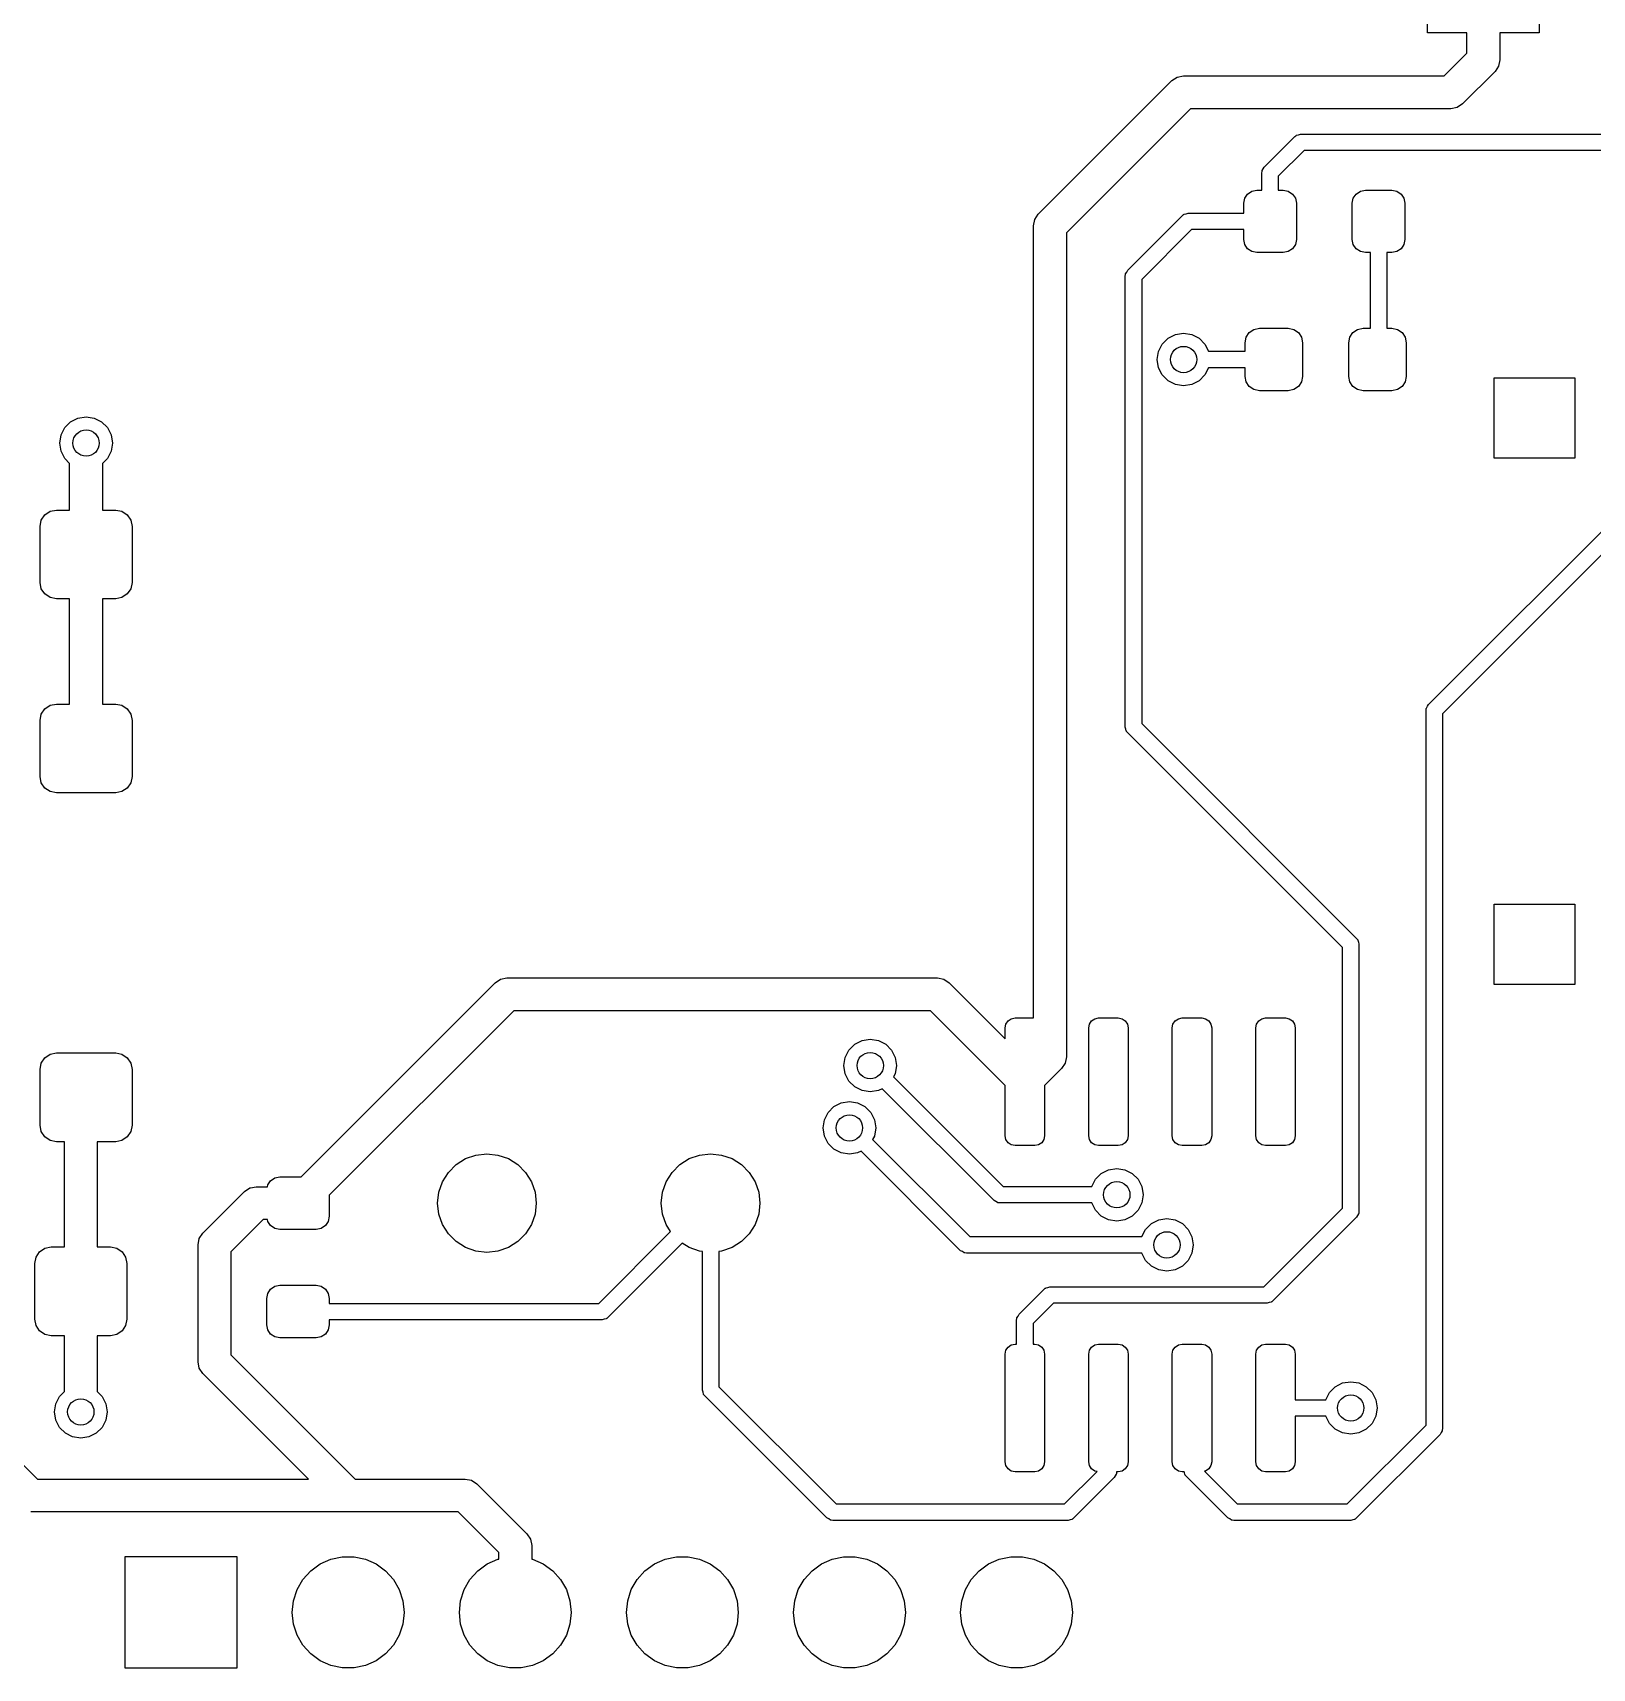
# Model space of a CAD drawing. Extents: x 112.8 to 183.3, y -145.4 to -71.4.
# Drawn here: x 141.25 to 164.96, y -145.38 to -120.51 of the extents above; entities that cross this region are included whole.
import ezdxf

# ---------------------------------------------------------------- set-up
doc = ezdxf.new("R2010")
doc.units = 0
doc.layers.add('BLACK', color=7, linetype='CONTINUOUS')

msp = doc.modelspace()

# ---------------------------------------------------------------- linework, layer by layer
at = {"layer": 'BLACK', "linetype": 'CONTINUOUS'}
for p, q in [((164.157, -118.809), (164.157, -120.509)), ((162.457, -120.509), (162.457, -119.163)), ((163.057, -120.509), (162.457, -120.509)), ((163.057, -120.815), (163.057, -120.509)), ((164.157, -120.509), (163.557, -120.509)), ((163.557, -120.509), (163.557, -120.919)), ((162.71, -121.162), (163.057, -120.815)), ((163.484, -121.096), (162.991, -121.589)), ((163.538, -121.015), (163.484, -121.096)), ((163.484, -121.096), (163.484, -121.096)), ((163.557, -120.919), (163.538, -121.015)), ((156.541, -123.267), (158.573, -121.235)), ((158.573, -121.235), (158.654, -121.181)), ((158.654, -121.181), (158.75, -121.162)), ((158.75, -121.162), (162.71, -121.162)), ((162.991, -121.589), (162.91, -121.643)), ((158.854, -121.662), (156.968, -123.548)), ((162.814, -121.662), (158.854, -121.662)), ((162.91, -121.643), (162.814, -121.662)), ((159.976, -122.55), (160.44, -122.086)), ((160.44, -122.086), (160.457, -122.072)), ((160.457, -122.072), (160.46, -122.069)), ((160.46, -122.069), (160.463, -122.068)), ((160.463, -122.068), (160.468, -122.064)), ((160.468, -122.064), (160.498, -122.058)), ((160.498, -122.058), (160.528, -122.049)), ((160.528, -122.049), (169.62, -122.049)), ((160.58, -122.299), (160.189, -122.69)), ((169.672, -122.299), (160.58, -122.299)), ((159.943, -122.609), (159.944, -122.603)), ((159.944, -122.603), (159.961, -122.577)), ((159.961, -122.577), (159.976, -122.55)), ((159.939, -122.638), (159.942, -122.616)), ((159.939, -122.9), (159.939, -122.638)), ((159.942, -122.611), (159.943, -122.609)), ((159.942, -122.616), (159.942, -122.611)), ((160.189, -122.69), (160.189, -122.9)), ((159.664, -123.1), (159.679, -123.023)), ((159.664, -123.25), (159.664, -123.1)), ((159.679, -123.023), (159.723, -122.959)), ((159.723, -122.959), (159.787, -122.915)), ((159.787, -122.915), (159.864, -122.9)), ((159.864, -122.9), (159.939, -122.9)), ((160.189, -122.9), (160.264, -122.9)), ((160.264, -122.9), (160.341, -122.915)), ((160.341, -122.915), (160.405, -122.959)), ((160.405, -122.959), (160.449, -123.023)), ((160.449, -123.023), (160.464, -123.1)), ((160.464, -123.1), (160.464, -123.65)), ((161.314, -123.1), (161.329, -123.023)), ((161.314, -123.65), (161.314, -123.1)), ((161.329, -123.023), (161.373, -122.959)), ((161.373, -122.959), (161.437, -122.915)), ((161.437, -122.915), (161.514, -122.9)), ((161.514, -122.9), (161.914, -122.9)), ((161.914, -122.9), (161.991, -122.915)), ((161.991, -122.915), (162.055, -122.959)), ((162.055, -122.959), (162.099, -123.023)), ((162.099, -123.023), (162.114, -123.1)), ((162.114, -123.1), (162.114, -123.65)), ((156.468, -123.444), (156.487, -123.348)), ((156.487, -123.348), (156.541, -123.267)), ((157.9, -124.118), (158.731, -123.287)), ((158.731, -123.287), (158.748, -123.273)), ((158.748, -123.273), (158.751, -123.27)), ((158.751, -123.27), (158.754, -123.269)), ((158.754, -123.269), (158.759, -123.265)), ((158.759, -123.265), (158.789, -123.259)), ((158.789, -123.259), (158.819, -123.25)), ((158.819, -123.25), (159.664, -123.25)), ((156.468, -135.488), (156.468, -123.444)), ((156.968, -123.548), (156.968, -136.077)), ((158.871, -123.5), (158.113, -124.258)), ((159.664, -123.5), (158.871, -123.5)), ((159.664, -123.65), (159.664, -123.5)), ((159.679, -123.727), (159.664, -123.65)), ((159.723, -123.791), (159.679, -123.727)), ((159.787, -123.835), (159.723, -123.791)), ((159.864, -123.85), (159.787, -123.835)), ((160.264, -123.85), (159.864, -123.85)), ((160.341, -123.835), (160.264, -123.85)), ((160.405, -123.791), (160.341, -123.835)), ((160.449, -123.727), (160.405, -123.791)), ((160.464, -123.65), (160.449, -123.727)), ((161.329, -123.727), (161.314, -123.65)), ((161.373, -123.791), (161.329, -123.727)), ((161.437, -123.835), (161.373, -123.791)), ((161.514, -123.85), (161.437, -123.835)), ((161.589, -123.85), (161.514, -123.85)), ((161.589, -125.001), (161.589, -123.85)), ((161.914, -123.85), (161.839, -123.85)), ((161.839, -123.85), (161.839, -125.001)), ((161.991, -123.835), (161.914, -123.85)), ((162.055, -123.791), (161.991, -123.835)), ((162.099, -123.727), (162.055, -123.791)), ((162.114, -123.65), (162.099, -123.727)), ((157.863, -124.206), (157.866, -124.184)), ((157.863, -131.064), (157.863, -124.206)), ((157.866, -124.179), (157.867, -124.177)), ((157.866, -124.184), (157.866, -124.179)), ((157.867, -124.177), (157.868, -124.171)), ((157.868, -124.171), (157.885, -124.145)), ((157.885, -124.145), (157.9, -124.118)), ((158.113, -124.258), (158.113, -131.012)), ((158.626, -125.096), (158.75, -125.076)), ((158.75, -125.076), (158.874, -125.096)), ((159.701, -125.136), (159.748, -125.065)), ((159.748, -125.065), (159.819, -125.018)), ((159.819, -125.018), (159.903, -125.001)), ((159.903, -125.001), (160.34, -125.001)), ((160.34, -125.001), (160.424, -125.018)), ((160.424, -125.018), (160.495, -125.065)), ((160.495, -125.065), (160.542, -125.136)), ((161.276, -125.136), (161.323, -125.065)), ((161.323, -125.065), (161.394, -125.018)), ((161.394, -125.018), (161.478, -125.001)), ((161.478, -125.001), (161.589, -125.001)), ((161.839, -125.001), (161.915, -125.001)), ((161.915, -125.001), (161.999, -125.018)), ((161.999, -125.018), (162.07, -125.065)), ((162.07, -125.065), (162.117, -125.136)), ((158.37, -125.352), (158.426, -125.241)), ((158.426, -125.241), (158.515, -125.152)), ((158.515, -125.152), (158.626, -125.096)), ((158.874, -125.096), (158.985, -125.152)), ((158.985, -125.152), (159.074, -125.241)), ((159.074, -125.241), (159.13, -125.351)), ((159.684, -125.22), (159.701, -125.136)), ((159.684, -125.351), (159.684, -125.22)), ((160.542, -125.136), (160.559, -125.22)), ((160.559, -125.22), (160.559, -125.732)), ((161.259, -125.22), (161.276, -125.136)), ((161.259, -125.732), (161.259, -125.22)), ((162.117, -125.136), (162.134, -125.22)), ((162.134, -125.22), (162.134, -125.732)), ((158.35, -125.476), (158.37, -125.352)), ((158.37, -125.6), (158.35, -125.476)), ((159.13, -125.351), (159.684, -125.351)), ((158.426, -125.711), (158.37, -125.6)), ((158.515, -125.8), (158.426, -125.711)), ((158.626, -125.856), (158.515, -125.8)), ((158.985, -125.8), (158.874, -125.856)), ((159.074, -125.711), (158.985, -125.8)), ((159.13, -125.601), (159.074, -125.711)), ((159.684, -125.601), (159.13, -125.601)), ((159.684, -125.732), (159.684, -125.601)), ((159.701, -125.816), (159.684, -125.732)), ((159.748, -125.887), (159.701, -125.816)), ((160.542, -125.816), (160.495, -125.887)), ((160.559, -125.732), (160.542, -125.816)), ((161.276, -125.816), (161.259, -125.732)), ((161.323, -125.887), (161.276, -125.816)), ((162.117, -125.816), (162.07, -125.887)), ((162.134, -125.732), (162.117, -125.816)), ((163.473, -126.976), (163.473, -125.754)), ((163.473, -125.754), (164.695, -125.754)), ((164.695, -125.754), (164.695, -126.976)), ((158.75, -125.876), (158.626, -125.856)), ((158.874, -125.856), (158.75, -125.876)), ((159.819, -125.934), (159.748, -125.887)), ((159.903, -125.951), (159.819, -125.934)), ((160.34, -125.951), (159.903, -125.951)), ((160.424, -125.934), (160.34, -125.951)), ((160.495, -125.887), (160.424, -125.934)), ((161.394, -125.934), (161.323, -125.887)), ((161.478, -125.951), (161.394, -125.934)), ((161.915, -125.951), (161.478, -125.951)), ((161.999, -125.934), (161.915, -125.951)), ((162.07, -125.887), (161.999, -125.934)), ((141.686, -126.622), (141.742, -126.511)), ((141.742, -126.511), (141.831, -126.422)), ((141.831, -126.422), (141.942, -126.366)), ((141.942, -126.366), (142.066, -126.346)), ((142.066, -126.346), (142.19, -126.366)), ((142.19, -126.366), (142.301, -126.422)), ((142.301, -126.422), (142.39, -126.511)), ((142.39, -126.511), (142.446, -126.622)), ((141.666, -126.746), (141.686, -126.622)), ((141.686, -126.87), (141.666, -126.746)), ((142.446, -126.622), (142.466, -126.746)), ((142.466, -126.746), (142.446, -126.87)), ((162.472, -130.722), (166.499, -126.694)), ((166.712, -126.834), (162.685, -130.862)), ((141.742, -126.981), (141.686, -126.87)), ((141.816, -127.055), (141.742, -126.981)), ((141.816, -127.764), (141.816, -127.055)), ((142.39, -126.981), (142.316, -127.055)), ((142.316, -127.055), (142.316, -127.764)), ((142.446, -126.87), (142.39, -126.981)), ((164.695, -126.976), (163.473, -126.976)), ((141.439, -127.837), (141.52, -127.783)), ((141.52, -127.783), (141.616, -127.764)), ((141.616, -127.764), (141.816, -127.764)), ((142.316, -127.764), (142.516, -127.764)), ((142.516, -127.764), (142.612, -127.783)), ((142.612, -127.783), (142.693, -127.837)), ((141.366, -128.014), (141.385, -127.918)), ((141.366, -128.864), (141.366, -128.014)), ((141.385, -127.918), (141.439, -127.837)), ((142.693, -127.837), (142.747, -127.918)), ((142.747, -127.918), (142.766, -128.014)), ((142.766, -128.014), (142.766, -128.864)), ((141.385, -128.96), (141.366, -128.864)), ((141.439, -129.041), (141.385, -128.96)), ((141.52, -129.095), (141.439, -129.041)), ((142.693, -129.041), (142.612, -129.095)), ((142.747, -128.96), (142.693, -129.041)), ((142.766, -128.864), (142.747, -128.96)), ((141.616, -129.114), (141.52, -129.095)), ((141.816, -129.114), (141.616, -129.114)), ((141.816, -130.714), (141.816, -129.114)), ((142.516, -129.114), (142.316, -129.114)), ((142.316, -129.114), (142.316, -130.714)), ((142.612, -129.095), (142.516, -129.114)), ((141.385, -130.868), (141.439, -130.787)), ((141.439, -130.787), (141.52, -130.733)), ((141.52, -130.733), (141.616, -130.714)), ((141.616, -130.714), (141.816, -130.714)), ((142.316, -130.714), (142.516, -130.714)), ((142.516, -130.714), (142.612, -130.733)), ((142.612, -130.733), (142.693, -130.787)), ((142.693, -130.787), (142.747, -130.868)), ((162.435, -130.81), (162.438, -130.788)), ((162.435, -141.68), (162.435, -130.81)), ((162.438, -130.783), (162.439, -130.781)), ((162.438, -130.788), (162.438, -130.783)), ((162.439, -130.781), (162.44, -130.775)), ((162.44, -130.775), (162.457, -130.749)), ((162.457, -130.749), (162.472, -130.722)), ((141.366, -130.964), (141.385, -130.868)), ((141.366, -131.814), (141.366, -130.964)), ((142.747, -130.868), (142.766, -130.964)), ((142.766, -130.964), (142.766, -131.814)), ((158.113, -131.012), (161.378, -134.278)), ((162.685, -130.862), (162.685, -141.732)), ((157.872, -131.094), (157.863, -131.064)), ((157.878, -131.124), (157.872, -131.094)), ((157.882, -131.129), (157.878, -131.124)), ((157.883, -131.132), (157.882, -131.129)), ((157.886, -131.135), (157.883, -131.132)), ((157.9, -131.152), (157.886, -131.135)), ((161.165, -134.418), (157.9, -131.152)), ((141.385, -131.91), (141.366, -131.814)), ((141.439, -131.991), (141.385, -131.91)), ((141.52, -132.045), (141.439, -131.991)), ((141.616, -132.064), (141.52, -132.045)), ((142.612, -132.045), (142.516, -132.064)), ((142.693, -131.991), (142.612, -132.045)), ((142.747, -131.91), (142.693, -131.991)), ((142.766, -131.814), (142.747, -131.91)), ((142.516, -132.064), (141.616, -132.064)), ((163.473, -134.977), (163.473, -133.755)), ((163.473, -133.755), (164.695, -133.755)), ((164.695, -133.755), (164.695, -134.977)), ((161.378, -134.278), (161.392, -134.295)), ((161.392, -134.295), (161.395, -134.298)), ((161.165, -138.378), (161.165, -134.418)), ((161.395, -134.298), (161.396, -134.301)), ((161.396, -134.301), (161.4, -134.306)), ((161.4, -134.306), (161.406, -134.336)), ((161.406, -134.336), (161.415, -134.366)), ((161.415, -134.366), (161.415, -138.43)), ((145.334, -137.903), (148.286, -134.951)), ((148.286, -134.951), (148.367, -134.897)), ((148.367, -134.897), (148.463, -134.878)), ((148.463, -134.878), (155.007, -134.878)), ((155.007, -134.878), (155.103, -134.897)), ((155.103, -134.897), (155.184, -134.951)), ((155.184, -134.951), (156.037, -135.804)), ((164.695, -134.977), (163.473, -134.977)), ((148.567, -135.378), (145.763, -138.182)), ((154.903, -135.378), (148.567, -135.378)), ((156.037, -136.512), (154.903, -135.378)), ((156.048, -135.581), (156.081, -135.532)), ((156.081, -135.532), (156.13, -135.499)), ((156.13, -135.499), (156.187, -135.488)), ((156.187, -135.488), (156.468, -135.488)), ((157.318, -135.581), (157.351, -135.532)), ((157.351, -135.532), (157.4, -135.499)), ((157.4, -135.499), (157.457, -135.488)), ((157.457, -135.488), (157.757, -135.488)), ((157.757, -135.488), (157.814, -135.499)), ((157.814, -135.499), (157.863, -135.532)), ((157.863, -135.532), (157.896, -135.581)), ((158.588, -135.581), (158.621, -135.532)), ((158.621, -135.532), (158.67, -135.499)), ((158.67, -135.499), (158.727, -135.488)), ((158.727, -135.488), (159.027, -135.488)), ((159.027, -135.488), (159.084, -135.499)), ((159.084, -135.499), (159.133, -135.532)), ((159.133, -135.532), (159.166, -135.581)), ((159.858, -135.581), (159.891, -135.532)), ((159.891, -135.532), (159.94, -135.499)), ((159.94, -135.499), (159.997, -135.488)), ((159.997, -135.488), (160.297, -135.488)), ((160.297, -135.488), (160.354, -135.499)), ((160.354, -135.499), (160.403, -135.532)), ((160.403, -135.532), (160.436, -135.581)), ((156.037, -135.638), (156.048, -135.581)), ((156.037, -135.804), (156.037, -135.638)), ((157.307, -135.638), (157.318, -135.581)), ((157.307, -137.278), (157.307, -135.638)), ((157.896, -135.581), (157.907, -135.638)), ((157.907, -135.638), (157.907, -137.278)), ((158.577, -135.638), (158.588, -135.581)), ((158.577, -137.278), (158.577, -135.638)), ((159.166, -135.581), (159.177, -135.638)), ((159.177, -135.638), (159.177, -137.278)), ((159.847, -135.638), (159.858, -135.581)), ((159.847, -137.278), (159.847, -135.638)), ((160.436, -135.581), (160.447, -135.638)), ((160.447, -135.638), (160.447, -137.278)), ((141.52, -136.038), (141.616, -136.019)), ((141.616, -136.019), (142.516, -136.019)), ((142.516, -136.019), (142.612, -136.038)), ((153.606, -136.088), (153.662, -135.977)), ((153.662, -135.977), (153.751, -135.888)), ((153.751, -135.888), (153.862, -135.831)), ((153.862, -135.831), (153.986, -135.812)), ((153.986, -135.812), (154.11, -135.831)), ((154.11, -135.831), (154.221, -135.888)), ((154.221, -135.888), (154.31, -135.977)), ((154.31, -135.977), (154.366, -136.088)), ((141.366, -136.269), (141.385, -136.173)), ((141.366, -137.119), (141.366, -136.269)), ((141.385, -136.173), (141.439, -136.092)), ((141.439, -136.092), (141.52, -136.038)), ((142.612, -136.038), (142.693, -136.092)), ((142.693, -136.092), (142.747, -136.173)), ((142.747, -136.173), (142.766, -136.269)), ((142.766, -136.269), (142.766, -137.119)), ((153.586, -136.212), (153.606, -136.088)), ((153.606, -136.335), (153.586, -136.212)), ((154.366, -136.088), (154.386, -136.212)), ((154.386, -136.212), (154.366, -136.335)), ((156.895, -136.254), (156.637, -136.512)), ((156.949, -136.173), (156.895, -136.254)), ((156.895, -136.254), (156.895, -136.254)), ((156.968, -136.077), (156.949, -136.173)), ((153.662, -136.447), (153.606, -136.335)), ((153.751, -136.535), (153.662, -136.447)), ((154.366, -136.335), (154.341, -136.385)), ((154.341, -136.385), (156.008, -138.051)), ((156.037, -137.278), (156.037, -136.512)), ((156.637, -136.512), (156.637, -137.278)), ((153.435, -136.836), (153.546, -136.78)), ((153.546, -136.78), (153.67, -136.76)), ((153.67, -136.76), (153.794, -136.78)), ((153.862, -136.592), (153.751, -136.535)), ((153.794, -136.78), (153.905, -136.836)), ((153.986, -136.612), (153.862, -136.592)), ((154.11, -136.592), (153.986, -136.612)), ((154.166, -136.563), (154.11, -136.592)), ((155.868, -138.264), (154.166, -136.563)), ((153.29, -137.036), (153.346, -136.925)), ((153.346, -136.925), (153.435, -136.836)), ((153.905, -136.836), (153.994, -136.925)), ((153.994, -136.925), (154.05, -137.036)), ((141.385, -137.215), (141.366, -137.119)), ((141.439, -137.296), (141.385, -137.215)), ((142.747, -137.215), (142.693, -137.296)), ((142.766, -137.119), (142.747, -137.215)), ((153.27, -137.16), (153.29, -137.036)), ((153.29, -137.284), (153.27, -137.16)), ((154.05, -137.036), (154.07, -137.16)), ((154.07, -137.16), (154.05, -137.284)), ((156.048, -137.335), (156.037, -137.278)), ((156.637, -137.278), (156.626, -137.335)), ((157.318, -137.335), (157.307, -137.278)), ((157.907, -137.278), (157.896, -137.335)), ((158.588, -137.335), (158.577, -137.278)), ((159.177, -137.278), (159.166, -137.335)), ((159.858, -137.335), (159.847, -137.278)), ((160.447, -137.278), (160.436, -137.335)), ((141.52, -137.35), (141.439, -137.296)), ((141.616, -137.369), (141.52, -137.35)), ((141.736, -137.369), (141.616, -137.369)), ((141.736, -138.969), (141.736, -137.369)), ((142.516, -137.369), (142.236, -137.369)), ((142.236, -137.369), (142.236, -138.969)), ((142.612, -137.35), (142.516, -137.369)), ((142.693, -137.296), (142.612, -137.35)), ((153.346, -137.395), (153.29, -137.284)), ((153.435, -137.484), (153.346, -137.395)), ((153.546, -137.54), (153.435, -137.484)), ((153.847, -137.513), (153.794, -137.54)), ((155.36, -139.026), (153.847, -137.513)), ((154.05, -137.284), (154.023, -137.337)), ((154.023, -137.337), (155.5, -138.813)), ((156.081, -137.384), (156.048, -137.335)), ((156.13, -137.417), (156.081, -137.384)), ((156.187, -137.428), (156.13, -137.417)), ((156.487, -137.428), (156.187, -137.428)), ((156.544, -137.417), (156.487, -137.428)), ((156.593, -137.384), (156.544, -137.417)), ((156.626, -137.335), (156.593, -137.384)), ((157.351, -137.384), (157.318, -137.335)), ((157.4, -137.417), (157.351, -137.384)), ((157.457, -137.428), (157.4, -137.417)), ((157.757, -137.428), (157.457, -137.428)), ((157.814, -137.417), (157.757, -137.428)), ((157.863, -137.384), (157.814, -137.417)), ((157.896, -137.335), (157.863, -137.384)), ((158.621, -137.384), (158.588, -137.335)), ((158.67, -137.417), (158.621, -137.384)), ((158.727, -137.428), (158.67, -137.417)), ((159.027, -137.428), (158.727, -137.428)), ((159.084, -137.417), (159.027, -137.428)), ((159.133, -137.384), (159.084, -137.417)), ((159.166, -137.335), (159.133, -137.384)), ((159.891, -137.384), (159.858, -137.335)), ((159.94, -137.417), (159.891, -137.384)), ((159.997, -137.428), (159.94, -137.417)), ((160.297, -137.428), (159.997, -137.428)), ((160.354, -137.417), (160.297, -137.428)), ((160.403, -137.384), (160.354, -137.417)), ((160.436, -137.335), (160.403, -137.384)), ((147.574, -137.835), (147.692, -137.717)), ((147.692, -137.717), (147.835, -137.627)), ((147.835, -137.627), (147.993, -137.572)), ((147.993, -137.572), (148.16, -137.553)), ((148.16, -137.553), (148.327, -137.572)), ((148.327, -137.572), (148.485, -137.627)), ((148.485, -137.627), (148.628, -137.717)), ((148.628, -137.717), (148.746, -137.835)), ((150.974, -137.835), (151.092, -137.717)), ((151.092, -137.717), (151.235, -137.627)), ((151.235, -137.627), (151.393, -137.572)), ((151.393, -137.572), (151.56, -137.553)), ((151.56, -137.553), (151.727, -137.572)), ((151.727, -137.572), (151.885, -137.627)), ((151.885, -137.627), (152.028, -137.717)), ((152.028, -137.717), (152.146, -137.835)), ((153.67, -137.56), (153.546, -137.54)), ((153.794, -137.54), (153.67, -137.56)), ((157.61, -137.796), (157.734, -137.776)), ((157.734, -137.776), (157.858, -137.796)), ((144.828, -138.026), (144.872, -137.962)), ((144.872, -137.962), (144.936, -137.918)), ((144.936, -137.918), (145.013, -137.903)), ((145.013, -137.903), (145.334, -137.903)), ((147.429, -138.136), (147.484, -137.978)), ((147.484, -137.978), (147.574, -137.835)), ((148.746, -137.835), (148.836, -137.978)), ((148.836, -137.978), (148.891, -138.136)), ((150.829, -138.136), (150.884, -137.978)), ((150.884, -137.978), (150.974, -137.835)), ((152.146, -137.835), (152.236, -137.978)), ((152.236, -137.978), (152.291, -138.136)), ((157.354, -138.051), (157.41, -137.941)), ((157.41, -137.941), (157.499, -137.852)), ((157.499, -137.852), (157.61, -137.796)), ((157.858, -137.796), (157.969, -137.852)), ((157.969, -137.852), (158.058, -137.941)), ((158.058, -137.941), (158.114, -138.052)), ((143.841, -138.761), (144.476, -138.126)), ((144.476, -138.126), (144.557, -138.072)), ((144.476, -138.126), (144.476, -138.126)), ((144.557, -138.072), (144.563, -138.071)), ((144.563, -138.071), (144.653, -138.053)), ((144.653, -138.053), (144.653, -138.053)), ((144.653, -138.053), (144.823, -138.053)), ((144.823, -138.053), (144.828, -138.026)), ((145.763, -138.182), (145.763, -138.503)), ((147.41, -138.303), (147.429, -138.136)), ((148.891, -138.136), (148.91, -138.303)), ((150.81, -138.303), (150.829, -138.136)), ((152.291, -138.136), (152.31, -138.303)), ((155.895, -138.279), (155.868, -138.264)), ((156.008, -138.051), (157.354, -138.051)), ((158.114, -138.052), (158.134, -138.176)), ((158.134, -138.176), (158.114, -138.3)), ((145.763, -138.503), (145.748, -138.58)), ((147.429, -138.47), (147.41, -138.303)), ((147.484, -138.628), (147.429, -138.47)), ((148.891, -138.47), (148.836, -138.628)), ((148.91, -138.303), (148.891, -138.47)), ((150.829, -138.47), (150.81, -138.303)), ((150.884, -138.628), (150.829, -138.47)), ((152.291, -138.47), (152.236, -138.628)), ((152.31, -138.303), (152.291, -138.47)), ((155.921, -138.296), (155.895, -138.279)), ((155.927, -138.297), (155.921, -138.296)), ((155.929, -138.298), (155.927, -138.297)), ((155.934, -138.298), (155.929, -138.298)), ((155.956, -138.301), (155.934, -138.298)), ((157.354, -138.301), (155.956, -138.301)), ((157.41, -138.411), (157.354, -138.301)), ((157.499, -138.5), (157.41, -138.411)), ((157.61, -138.556), (157.499, -138.5)), ((157.969, -138.5), (157.858, -138.556)), ((158.058, -138.411), (157.969, -138.5)), ((158.114, -138.3), (158.058, -138.411)), ((159.968, -139.575), (161.165, -138.378)), ((161.378, -138.518), (160.108, -139.788)), ((161.393, -138.491), (161.378, -138.518)), ((161.41, -138.465), (161.393, -138.491)), ((161.411, -138.459), (161.41, -138.465)), ((161.412, -138.457), (161.411, -138.459)), ((161.415, -138.43), (161.412, -138.452)), ((161.412, -138.452), (161.412, -138.457)), ((143.787, -138.842), (143.841, -138.761)), ((144.757, -138.553), (144.268, -139.042)), ((144.823, -138.553), (144.757, -138.553)), ((144.828, -138.58), (144.823, -138.553)), ((144.872, -138.644), (144.828, -138.58)), ((144.936, -138.688), (144.872, -138.644)), ((145.013, -138.703), (144.936, -138.688)), ((145.563, -138.703), (145.013, -138.703)), ((145.64, -138.688), (145.563, -138.703)), ((145.704, -138.644), (145.64, -138.688)), ((145.748, -138.58), (145.704, -138.644)), ((147.574, -138.771), (147.484, -138.628)), ((147.692, -138.889), (147.574, -138.771)), ((148.746, -138.771), (148.628, -138.889)), ((148.836, -138.628), (148.746, -138.771)), ((149.858, -139.828), (150.951, -138.735)), ((150.951, -138.735), (150.884, -138.628)), ((152.146, -138.771), (152.028, -138.889)), ((152.236, -138.628), (152.146, -138.771)), ((157.734, -138.576), (157.61, -138.556)), ((157.858, -138.556), (157.734, -138.576)), ((158.116, -138.813), (158.172, -138.703)), ((158.172, -138.703), (158.261, -138.614)), ((158.261, -138.614), (158.372, -138.558)), ((158.372, -138.558), (158.496, -138.538)), ((158.496, -138.538), (158.62, -138.558)), ((158.62, -138.558), (158.731, -138.614)), ((158.731, -138.614), (158.82, -138.703)), ((158.82, -138.703), (158.876, -138.814)), ((141.359, -139.042), (141.44, -138.988)), ((141.44, -138.988), (141.536, -138.969)), ((141.536, -138.969), (141.736, -138.969)), ((142.236, -138.969), (142.436, -138.969)), ((142.436, -138.969), (142.532, -138.988)), ((142.532, -138.988), (142.613, -139.042)), ((143.768, -138.938), (143.787, -138.842)), ((143.768, -140.716), (143.768, -138.938)), ((147.835, -138.979), (147.692, -138.889)), ((147.993, -139.034), (147.835, -138.979)), ((148.485, -138.979), (148.327, -139.034)), ((148.628, -138.889), (148.485, -138.979)), ((151.128, -138.912), (149.998, -140.041)), ((151.235, -138.979), (151.128, -138.912)), ((151.393, -139.034), (151.235, -138.979)), ((151.885, -138.979), (151.727, -139.034)), ((152.028, -138.889), (151.885, -138.979)), ((155.5, -138.813), (158.116, -138.813)), ((158.876, -138.814), (158.896, -138.938)), ((158.896, -138.938), (158.876, -139.062)), ((141.286, -139.219), (141.305, -139.123)), ((141.286, -140.069), (141.286, -139.219)), ((141.305, -139.123), (141.359, -139.042)), ((142.613, -139.042), (142.667, -139.123)), ((142.667, -139.123), (142.686, -139.219)), ((142.686, -139.219), (142.686, -140.069)), ((144.268, -139.042), (144.268, -140.612)), ((148.16, -139.053), (147.993, -139.034)), ((148.327, -139.034), (148.16, -139.053)), ((151.435, -139.039), (151.393, -139.034)), ((151.435, -141.146), (151.435, -139.039)), ((151.727, -139.034), (151.685, -139.039)), ((151.685, -139.039), (151.685, -141.094)), ((155.387, -139.041), (155.36, -139.026)), ((155.413, -139.058), (155.387, -139.041)), ((155.419, -139.059), (155.413, -139.058)), ((155.421, -139.06), (155.419, -139.059)), ((155.426, -139.06), (155.421, -139.06)), ((155.448, -139.063), (155.426, -139.06)), ((158.116, -139.063), (155.448, -139.063)), ((158.172, -139.173), (158.116, -139.063)), ((158.261, -139.262), (158.172, -139.173)), ((158.372, -139.318), (158.261, -139.262)), ((158.731, -139.262), (158.62, -139.318)), ((158.82, -139.173), (158.731, -139.262)), ((158.876, -139.062), (158.82, -139.173)), ((158.496, -139.338), (158.372, -139.318)), ((158.62, -139.318), (158.496, -139.338)), ((144.813, -139.753), (144.828, -139.676)), ((144.813, -140.153), (144.813, -139.753)), ((144.828, -139.676), (144.872, -139.612)), ((144.872, -139.612), (144.936, -139.568)), ((144.936, -139.568), (145.013, -139.553)), ((145.013, -139.553), (145.563, -139.553)), ((145.563, -139.553), (145.64, -139.568)), ((145.64, -139.568), (145.704, -139.612)), ((145.704, -139.612), (145.748, -139.676)), ((145.748, -139.676), (145.763, -139.753)), ((145.763, -139.753), (145.763, -139.828)), ((156.249, -139.993), (156.63, -139.612)), ((156.63, -139.612), (156.647, -139.598)), ((156.647, -139.598), (156.65, -139.595)), ((156.65, -139.595), (156.653, -139.594)), ((156.653, -139.594), (156.658, -139.59)), ((156.658, -139.59), (156.688, -139.584)), ((156.688, -139.584), (156.718, -139.575)), ((156.718, -139.575), (159.968, -139.575)), ((145.763, -139.828), (149.858, -139.828)), ((156.234, -140.02), (156.249, -139.993)), ((156.77, -139.825), (156.462, -140.133)), ((160.02, -139.825), (156.77, -139.825)), ((160.05, -139.816), (160.02, -139.825)), ((160.08, -139.81), (160.05, -139.816)), ((160.085, -139.806), (160.08, -139.81)), ((160.088, -139.805), (160.085, -139.806)), ((160.091, -139.802), (160.088, -139.805)), ((160.108, -139.788), (160.091, -139.802)), ((141.305, -140.165), (141.286, -140.069)), ((141.359, -140.246), (141.305, -140.165)), ((141.44, -140.3), (141.359, -140.246)), ((142.613, -140.246), (142.532, -140.3)), ((142.667, -140.165), (142.613, -140.246)), ((142.686, -140.069), (142.667, -140.165)), ((144.828, -140.23), (144.813, -140.153)), ((144.872, -140.294), (144.828, -140.23)), ((145.748, -140.23), (145.704, -140.294)), ((145.763, -140.153), (145.748, -140.23)), ((149.91, -140.078), (145.763, -140.078)), ((145.763, -140.078), (145.763, -140.153)), ((149.94, -140.069), (149.91, -140.078)), ((149.97, -140.063), (149.94, -140.069)), ((149.975, -140.059), (149.97, -140.063)), ((149.978, -140.058), (149.975, -140.059)), ((149.981, -140.055), (149.978, -140.058)), ((149.998, -140.041), (149.981, -140.055)), ((156.212, -140.081), (156.215, -140.059)), ((156.212, -140.448), (156.212, -140.081)), ((156.215, -140.054), (156.216, -140.052)), ((156.215, -140.059), (156.215, -140.054)), ((156.216, -140.052), (156.217, -140.046)), ((156.217, -140.046), (156.234, -140.02)), ((156.462, -140.133), (156.462, -140.448)), ((141.536, -140.319), (141.44, -140.3)), ((141.736, -140.319), (141.536, -140.319)), ((141.736, -141.169), (141.736, -140.319)), ((142.436, -140.319), (142.236, -140.319)), ((142.236, -140.319), (142.236, -141.169)), ((142.532, -140.3), (142.436, -140.319)), ((144.936, -140.338), (144.872, -140.294)), ((145.013, -140.353), (144.936, -140.338)), ((145.563, -140.353), (145.013, -140.353)), ((145.64, -140.338), (145.563, -140.353)), ((145.704, -140.294), (145.64, -140.338)), ((156.048, -140.541), (156.081, -140.492)), ((156.081, -140.492), (156.13, -140.459)), ((156.13, -140.459), (156.187, -140.448)), ((156.187, -140.448), (156.212, -140.448)), ((156.462, -140.448), (156.487, -140.448)), ((156.487, -140.448), (156.544, -140.459)), ((156.544, -140.459), (156.593, -140.492)), ((156.593, -140.492), (156.626, -140.541)), ((157.318, -140.541), (157.351, -140.492)), ((157.351, -140.492), (157.4, -140.459)), ((157.4, -140.459), (157.457, -140.448)), ((157.457, -140.448), (157.757, -140.448)), ((157.757, -140.448), (157.814, -140.459)), ((157.814, -140.459), (157.863, -140.492)), ((157.863, -140.492), (157.896, -140.541)), ((158.588, -140.541), (158.621, -140.492)), ((158.621, -140.492), (158.67, -140.459)), ((158.67, -140.459), (158.727, -140.448)), ((158.727, -140.448), (159.027, -140.448)), ((159.027, -140.448), (159.084, -140.459)), ((159.084, -140.459), (159.133, -140.492)), ((159.133, -140.492), (159.166, -140.541)), ((159.858, -140.541), (159.891, -140.492)), ((159.891, -140.492), (159.94, -140.459)), ((159.94, -140.459), (159.997, -140.448)), ((159.997, -140.448), (160.297, -140.448)), ((160.297, -140.448), (160.354, -140.459)), ((160.354, -140.459), (160.403, -140.492)), ((160.403, -140.492), (160.436, -140.541)), ((139.536, -140.706), (141.328, -142.498)), ((143.787, -140.812), (143.768, -140.716)), ((144.268, -140.612), (146.154, -142.498)), ((156.037, -140.598), (156.048, -140.541)), ((156.037, -142.238), (156.037, -140.598)), ((156.626, -140.541), (156.637, -140.598)), ((156.637, -140.598), (156.637, -142.238)), ((157.307, -140.598), (157.318, -140.541)), ((157.307, -142.238), (157.307, -140.598)), ((157.896, -140.541), (157.907, -140.598)), ((157.907, -140.598), (157.907, -142.238)), ((158.577, -140.598), (158.588, -140.541)), ((158.577, -142.238), (158.577, -140.598)), ((159.166, -140.541), (159.177, -140.598)), ((159.177, -140.598), (159.177, -142.238)), ((159.847, -140.598), (159.858, -140.541)), ((159.847, -142.238), (159.847, -140.598)), ((160.436, -140.541), (160.447, -140.598)), ((160.447, -140.598), (160.447, -141.293)), ((143.841, -140.893), (143.787, -140.812)), ((145.446, -142.498), (143.841, -140.893)), ((141.606, -141.354), (141.662, -141.243)), ((141.662, -141.243), (141.736, -141.169)), ((142.236, -141.169), (142.31, -141.243)), ((142.31, -141.243), (142.366, -141.354)), ((151.444, -141.176), (151.435, -141.146)), ((151.45, -141.206), (151.444, -141.176)), ((151.454, -141.211), (151.45, -141.206)), ((151.455, -141.214), (151.454, -141.211)), ((151.458, -141.217), (151.455, -141.214)), ((151.472, -141.234), (151.458, -141.217)), ((153.328, -143.09), (151.472, -141.234)), ((151.685, -141.094), (153.468, -142.877)), ((160.91, -141.293), (160.966, -141.183)), ((160.966, -141.183), (161.055, -141.094)), ((161.055, -141.094), (161.166, -141.038)), ((161.166, -141.038), (161.29, -141.018)), ((161.29, -141.018), (161.414, -141.038)), ((161.414, -141.038), (161.525, -141.094)), ((161.525, -141.094), (161.614, -141.183)), ((161.614, -141.183), (161.67, -141.294)), ((141.586, -141.478), (141.606, -141.354)), ((141.606, -141.602), (141.586, -141.478)), ((142.366, -141.354), (142.386, -141.478)), ((142.386, -141.478), (142.366, -141.602)), ((160.447, -141.293), (160.91, -141.293)), ((161.67, -141.294), (161.69, -141.418)), ((161.69, -141.418), (161.67, -141.542)), ((141.662, -141.713), (141.606, -141.602)), ((141.751, -141.802), (141.662, -141.713)), ((142.31, -141.713), (142.221, -141.802)), ((142.366, -141.602), (142.31, -141.713)), ((160.91, -141.543), (160.447, -141.543)), ((160.447, -141.543), (160.447, -142.238)), ((160.966, -141.653), (160.91, -141.543)), ((161.055, -141.742), (160.966, -141.653)), ((161.166, -141.798), (161.055, -141.742)), ((161.238, -142.877), (162.435, -141.68)), ((161.525, -141.742), (161.414, -141.798)), ((161.614, -141.653), (161.525, -141.742)), ((161.67, -141.542), (161.614, -141.653)), ((162.685, -141.732), (162.682, -141.754)), ((162.682, -141.754), (162.682, -141.759)), ((141.862, -141.858), (141.751, -141.802)), ((141.986, -141.878), (141.862, -141.858)), ((142.11, -141.858), (141.986, -141.878)), ((142.221, -141.802), (142.11, -141.858)), ((161.29, -141.818), (161.166, -141.798)), ((161.414, -141.798), (161.29, -141.818)), ((162.648, -141.82), (161.378, -143.09)), ((162.663, -141.793), (162.648, -141.82)), ((162.68, -141.767), (162.663, -141.793)), ((162.681, -141.761), (162.68, -141.767)), ((162.682, -141.759), (162.681, -141.761)), ((156.048, -142.295), (156.037, -142.238)), ((156.637, -142.238), (156.626, -142.295)), ((157.318, -142.295), (157.307, -142.238)), ((157.907, -142.238), (157.896, -142.295)), ((158.588, -142.295), (158.577, -142.238)), ((159.177, -142.238), (159.166, -142.295)), ((159.858, -142.295), (159.847, -142.238)), ((160.447, -142.238), (160.436, -142.295)), ((141.328, -142.498), (145.446, -142.498)), ((146.154, -142.498), (147.828, -142.498)), ((147.828, -142.498), (147.924, -142.517)), ((156.081, -142.344), (156.048, -142.295)), ((156.13, -142.377), (156.081, -142.344)), ((156.187, -142.388), (156.13, -142.377)), ((156.487, -142.388), (156.187, -142.388)), ((156.544, -142.377), (156.487, -142.388)), ((156.593, -142.344), (156.544, -142.377)), ((156.626, -142.295), (156.593, -142.344)), ((156.941, -142.877), (157.435, -142.384)), ((157.695, -142.476), (157.081, -143.09)), ((157.351, -142.344), (157.318, -142.295)), ((157.4, -142.377), (157.351, -142.344)), ((157.435, -142.384), (157.4, -142.377)), ((157.71, -142.449), (157.695, -142.476)), ((157.727, -142.423), (157.71, -142.449)), ((157.728, -142.417), (157.727, -142.423)), ((157.729, -142.415), (157.728, -142.417)), ((157.732, -142.388), (157.729, -142.41)), ((157.729, -142.41), (157.729, -142.415)), ((157.757, -142.388), (157.732, -142.388)), ((157.814, -142.377), (157.757, -142.388)), ((157.863, -142.344), (157.814, -142.377)), ((157.896, -142.295), (157.863, -142.344)), ((158.621, -142.344), (158.588, -142.295)), ((158.67, -142.377), (158.621, -142.344)), ((158.727, -142.388), (158.67, -142.377)), ((158.758, -142.388), (158.727, -142.388)), ((158.761, -142.397), (158.758, -142.388)), ((158.767, -142.427), (158.761, -142.397)), ((158.771, -142.432), (158.767, -142.427)), ((158.772, -142.435), (158.771, -142.432)), ((158.775, -142.438), (158.772, -142.435)), ((158.789, -142.455), (158.775, -142.438)), ((159.424, -143.09), (158.789, -142.455)), ((159.084, -142.377), (159.067, -142.38)), ((159.067, -142.38), (159.564, -142.877)), ((159.133, -142.344), (159.084, -142.377)), ((159.166, -142.295), (159.133, -142.344)), ((159.891, -142.344), (159.858, -142.295)), ((159.94, -142.377), (159.891, -142.344)), ((159.997, -142.388), (159.94, -142.377)), ((160.297, -142.388), (159.997, -142.388)), ((160.354, -142.377), (160.297, -142.388)), ((160.403, -142.344), (160.354, -142.377)), ((160.436, -142.295), (160.403, -142.344)), ((147.924, -142.517), (148.005, -142.571)), ((148.005, -142.571), (148.767, -143.333)), ((146.05, -142.998), (141.224, -142.998)), ((147.724, -142.998), (146.05, -142.998)), ((148.34, -143.614), (147.724, -142.998)), ((153.468, -142.877), (156.941, -142.877)), ((159.564, -142.877), (161.238, -142.877)), ((153.355, -143.105), (153.328, -143.09)), ((153.381, -143.122), (153.355, -143.105)), ((153.387, -143.123), (153.381, -143.122)), ((153.389, -143.124), (153.387, -143.123)), ((153.394, -143.124), (153.389, -143.124)), ((153.416, -143.127), (153.394, -143.124)), ((156.993, -143.127), (153.416, -143.127)), ((157.023, -143.118), (156.993, -143.127)), ((157.053, -143.112), (157.023, -143.118)), ((157.058, -143.108), (157.053, -143.112)), ((157.061, -143.107), (157.058, -143.108)), ((157.064, -143.104), (157.061, -143.107)), ((157.081, -143.09), (157.064, -143.104)), ((159.451, -143.105), (159.424, -143.09)), ((159.477, -143.122), (159.451, -143.105)), ((159.483, -143.123), (159.477, -143.122)), ((159.485, -143.124), (159.483, -143.123)), ((159.49, -143.124), (159.485, -143.124)), ((159.512, -143.127), (159.49, -143.124)), ((161.29, -143.127), (159.512, -143.127)), ((161.32, -143.118), (161.29, -143.127)), ((161.35, -143.112), (161.32, -143.118)), ((161.355, -143.108), (161.35, -143.112)), ((161.358, -143.107), (161.355, -143.108)), ((161.361, -143.104), (161.358, -143.107)), ((161.378, -143.09), (161.361, -143.104)), ((148.767, -143.333), (148.821, -143.414)), ((148.821, -143.414), (148.84, -143.51)), ((142.66, -145.376), (142.66, -143.676)), ((142.66, -143.676), (144.36, -143.676)), ((144.36, -143.676), (144.36, -145.376)), ((145.625, -143.79), (145.787, -143.718)), ((145.787, -143.718), (145.961, -143.681)), ((145.961, -143.681), (146.139, -143.681)), ((146.139, -143.681), (146.313, -143.718)), ((146.313, -143.718), (146.475, -143.79)), ((148.165, -143.79), (148.327, -143.718)), ((148.327, -143.718), (148.34, -143.715)), ((148.34, -143.715), (148.34, -143.614)), ((148.84, -143.51), (148.84, -143.51)), ((148.84, -143.51), (148.84, -143.715)), ((148.84, -143.715), (148.853, -143.718)), ((148.853, -143.718), (149.015, -143.79)), ((150.705, -143.79), (150.867, -143.718)), ((150.867, -143.718), (151.041, -143.681)), ((151.041, -143.681), (151.219, -143.681)), ((151.219, -143.681), (151.393, -143.718)), ((151.393, -143.718), (151.555, -143.79)), ((153.245, -143.79), (153.407, -143.718)), ((153.407, -143.718), (153.581, -143.681)), ((153.581, -143.681), (153.759, -143.681)), ((153.759, -143.681), (153.933, -143.718)), ((153.933, -143.718), (154.095, -143.79)), ((155.785, -143.79), (155.947, -143.718)), ((155.947, -143.718), (156.121, -143.681)), ((156.121, -143.681), (156.299, -143.681)), ((156.299, -143.681), (156.473, -143.718)), ((156.473, -143.718), (156.635, -143.79)), ((145.362, -144.026), (145.481, -143.894)), ((145.481, -143.894), (145.625, -143.79)), ((146.475, -143.79), (146.619, -143.894)), ((146.619, -143.894), (146.738, -144.026)), ((147.902, -144.026), (148.021, -143.894)), ((148.021, -143.894), (148.165, -143.79)), ((149.015, -143.79), (149.159, -143.894)), ((149.159, -143.894), (149.278, -144.026)), ((150.442, -144.026), (150.561, -143.894)), ((150.561, -143.894), (150.705, -143.79)), ((151.555, -143.79), (151.699, -143.894)), ((151.699, -143.894), (151.818, -144.026)), ((152.982, -144.026), (153.101, -143.894)), ((153.101, -143.894), (153.245, -143.79)), ((154.095, -143.79), (154.239, -143.894)), ((154.239, -143.894), (154.358, -144.026)), ((155.522, -144.026), (155.641, -143.894)), ((155.641, -143.894), (155.785, -143.79)), ((156.635, -143.79), (156.779, -143.894)), ((156.779, -143.894), (156.898, -144.026)), ((145.219, -144.349), (145.273, -144.18)), ((145.273, -144.18), (145.362, -144.026)), ((146.738, -144.026), (146.827, -144.18)), ((146.827, -144.18), (146.881, -144.349)), ((147.759, -144.349), (147.813, -144.18)), ((147.813, -144.18), (147.902, -144.026)), ((149.278, -144.026), (149.367, -144.18)), ((149.367, -144.18), (149.421, -144.349)), ((150.299, -144.349), (150.353, -144.18)), ((150.353, -144.18), (150.442, -144.026)), ((151.818, -144.026), (151.907, -144.18)), ((151.907, -144.18), (151.961, -144.349)), ((152.839, -144.349), (152.893, -144.18)), ((152.893, -144.18), (152.982, -144.026)), ((154.358, -144.026), (154.447, -144.18)), ((154.447, -144.18), (154.501, -144.349)), ((155.379, -144.349), (155.433, -144.18)), ((155.433, -144.18), (155.522, -144.026)), ((156.898, -144.026), (156.987, -144.18)), ((156.987, -144.18), (157.041, -144.349)), ((145.2, -144.526), (145.219, -144.349)), ((146.881, -144.349), (146.9, -144.526)), ((147.74, -144.526), (147.759, -144.349)), ((149.421, -144.349), (149.44, -144.526)), ((150.28, -144.526), (150.299, -144.349)), ((151.961, -144.349), (151.98, -144.526)), ((152.82, -144.526), (152.839, -144.349)), ((154.501, -144.349), (154.52, -144.526)), ((155.36, -144.526), (155.379, -144.349)), ((157.041, -144.349), (157.06, -144.526)), ((145.219, -144.703), (145.2, -144.526)), ((145.273, -144.872), (145.219, -144.703)), ((146.881, -144.703), (146.827, -144.872)), ((146.9, -144.526), (146.881, -144.703)), ((147.759, -144.703), (147.74, -144.526)), ((147.813, -144.872), (147.759, -144.703)), ((149.421, -144.703), (149.367, -144.872)), ((149.44, -144.526), (149.421, -144.703)), ((150.299, -144.703), (150.28, -144.526)), ((150.353, -144.872), (150.299, -144.703)), ((151.961, -144.703), (151.907, -144.872)), ((151.98, -144.526), (151.961, -144.703)), ((152.839, -144.703), (152.82, -144.526)), ((152.893, -144.872), (152.839, -144.703)), ((154.501, -144.703), (154.447, -144.872)), ((154.52, -144.526), (154.501, -144.703)), ((155.379, -144.703), (155.36, -144.526)), ((155.433, -144.872), (155.379, -144.703)), ((157.041, -144.703), (156.987, -144.872)), ((157.06, -144.526), (157.041, -144.703)), ((145.362, -145.026), (145.273, -144.872)), ((146.827, -144.872), (146.738, -145.026)), ((147.902, -145.026), (147.813, -144.872)), ((149.367, -144.872), (149.278, -145.026)), ((150.442, -145.026), (150.353, -144.872)), ((151.907, -144.872), (151.818, -145.026)), ((152.982, -145.026), (152.893, -144.872)), ((154.447, -144.872), (154.358, -145.026)), ((155.522, -145.026), (155.433, -144.872)), ((156.987, -144.872), (156.898, -145.026)), ((145.481, -145.158), (145.362, -145.026)), ((145.625, -145.262), (145.481, -145.158)), ((146.619, -145.158), (146.475, -145.262)), ((146.738, -145.026), (146.619, -145.158)), ((148.021, -145.158), (147.902, -145.026)), ((148.165, -145.262), (148.021, -145.158)), ((149.159, -145.158), (149.015, -145.262)), ((149.278, -145.026), (149.159, -145.158)), ((150.561, -145.158), (150.442, -145.026)), ((150.705, -145.262), (150.561, -145.158)), ((151.699, -145.158), (151.555, -145.262)), ((151.818, -145.026), (151.699, -145.158)), ((153.101, -145.158), (152.982, -145.026)), ((153.245, -145.262), (153.101, -145.158)), ((154.239, -145.158), (154.095, -145.262)), ((154.358, -145.026), (154.239, -145.158)), ((155.641, -145.158), (155.522, -145.026)), ((155.785, -145.262), (155.641, -145.158)), ((156.779, -145.158), (156.635, -145.262)), ((156.898, -145.026), (156.779, -145.158)), ((144.36, -145.376), (142.66, -145.376)), ((145.787, -145.334), (145.625, -145.262)), ((145.961, -145.371), (145.787, -145.334)), ((146.139, -145.371), (145.961, -145.371)), ((146.313, -145.334), (146.139, -145.371)), ((146.475, -145.262), (146.313, -145.334)), ((148.327, -145.334), (148.165, -145.262)), ((148.501, -145.371), (148.327, -145.334)), ((148.679, -145.371), (148.501, -145.371)), ((148.853, -145.334), (148.679, -145.371)), ((149.015, -145.262), (148.853, -145.334)), ((150.867, -145.334), (150.705, -145.262)), ((151.041, -145.371), (150.867, -145.334)), ((151.219, -145.371), (151.041, -145.371)), ((151.393, -145.334), (151.219, -145.371)), ((151.555, -145.262), (151.393, -145.334)), ((153.407, -145.334), (153.245, -145.262)), ((153.581, -145.371), (153.407, -145.334)), ((153.759, -145.371), (153.581, -145.371)), ((153.933, -145.334), (153.759, -145.371)), ((154.095, -145.262), (153.933, -145.334)), ((155.947, -145.334), (155.785, -145.262)), ((156.121, -145.371), (155.947, -145.334)), ((156.299, -145.371), (156.121, -145.371)), ((156.473, -145.334), (156.299, -145.371)), ((156.635, -145.262), (156.473, -145.334))]:
    msp.add_line(p, q, dxfattribs=at)
at = {"layer": 'BLACK'}
for centre in [(158.75, -125.476), (142.066, -126.746), (153.986, -136.212), (153.67, -137.16), (157.734, -138.176), (158.496, -138.938), (161.29, -141.418), (141.986, -141.478)]:
    msp.add_circle(centre, 0.2, dxfattribs=at)

doc.saveas('drawing.dxf')
